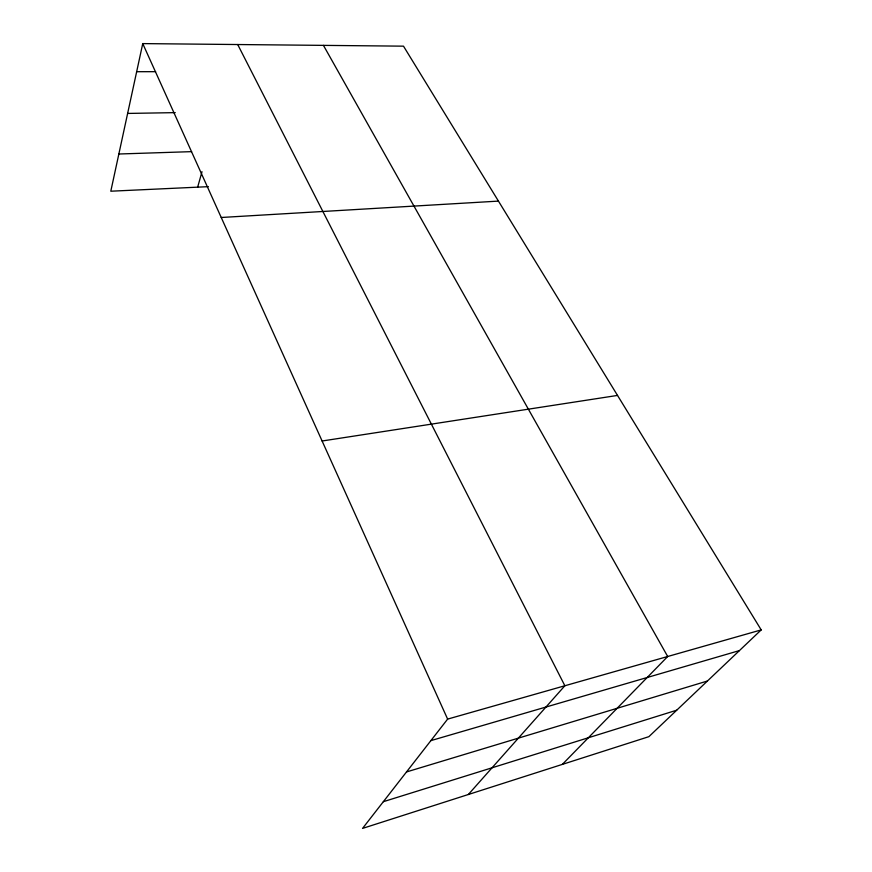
<?xml version="1.0" encoding="UTF-8"?>
<svg xmlns="http://www.w3.org/2000/svg" width="872" height="872" viewBox="0 0 872 872"><rect width="100%" height="100%" fill="white"/><g stroke="black" fill="none" stroke-linecap="round" stroke-linejoin="round"><path stroke-width="1.31" d="M761.202 629.9L447.63 719.106L362.556 828.4L648.877 736.666L761.202 629.9L403.496 46.162L142.746 43.6L110.799 191.208L208.364 186.663M197.661 187.164L201.999 171.708M468.34 794.501L564.86 685.752L237.707 44.537M562.353 764.384L667.69 656.507L323.447 45.377M383.342 801.695L676.716 710.2M406.505 771.949L707.432 681.01M430.888 740.622L739.423 650.588M322.106 441.003L617.518 395.419M221.226 217.488L498.446 201.105M118.854 154.006L191.611 151.641M127.628 113.436L175.25 112.63M136.664 71.7L155.619 71.678M142.746 43.6L447.63 719.106"/></g></svg>
